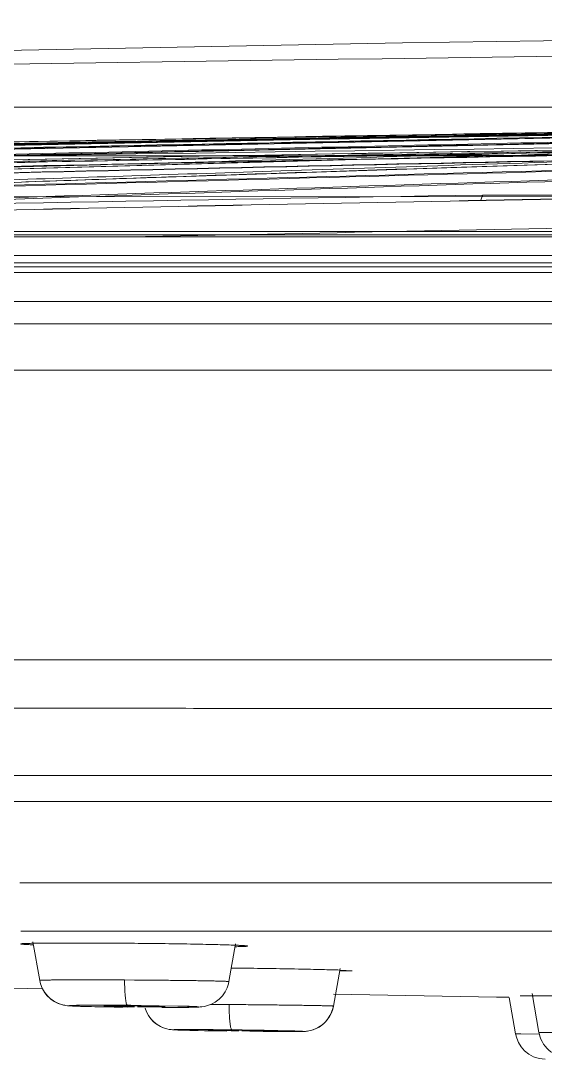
# Model space of a CAD drawing. Header units: millimetres. Extents: x 6110 to 6704, y -2661 to -1821.
# Drawn here: x 6480.657 to 6482.797, y -2151.242 to -2147.007 of the extents above; entities that cross this region are included whole.
import ezdxf

# ---------------------------------------------------------------- set-up
doc = ezdxf.new("R2010")
doc.units = ezdxf.units.MM
doc.header["$LTSCALE"] = 0.1
doc.layers.get('0').update_dxf_attribs({"lineweight": 15})

msp = doc.modelspace()

# ---------------------------------------------------------------- linework, layer by layer
for p, q in [((6483.5147, -2147.718), (6482.5437, -2147.718)), ((6483.7636, -2147.7238), (6476.6816, -2147.7265)), ((6478.9092, -2147.7259), (6486.5166, -2147.7228)), ((6518.5854, -2147.8886), (6471.5393, -2147.8886)), ((6471.7858, -2147.8806), (6489.6156, -2147.8806)), ((6471.7947, -2147.8806), (6493.7486, -2147.8806)), ((6472.0234, -2147.8807), (6492.4169, -2147.8806)), ((6474.0236, -2147.8887), (6510.2139, -2147.8887)), ((6476.5844, -2147.8686), (6483.7203, -2147.8659)), ((6486.486, -2147.8649), (6478.8313, -2147.8681)), ((6493.6696, -2147.965), (6471.7803, -2147.965)), ((6483.7902, -2148.0104), (6476.5264, -2148.0104)), ((6478.7636, -2148.0104), (6483.8046, -2148.0106)), ((6471.9823, -2148.0341), (6483.8059, -2148.0342)), ((6472.1069, -2148.1525), (6483.8147, -2148.1525)), ((6480.6674, -2148.2434), (6480.1298, -2148.2435)), ((6480.7329, -2148.2434), (6480.6674, -2148.2434)), ((6480.9481, -2148.2434), (6480.7329, -2148.2434)), ((6481.0952, -2148.2434), (6480.9481, -2148.2434)), ((6481.1662, -2148.2434), (6481.0952, -2148.2434)), ((6481.2605, -2148.2434), (6481.1662, -2148.2434)), ((6481.4991, -2148.2434), (6481.2605, -2148.2434)), ((6481.5665, -2148.2434), (6481.4991, -2148.2434)), ((6481.8271, -2148.2434), (6481.5665, -2148.2434)), ((6481.9944, -2148.2435), (6481.8271, -2148.2434)), ((6483.1617, -2148.2435), (6481.9944, -2148.2435)), ((6483.6561, -2148.4318), (6476.625, -2148.4326)), ((6492.2779, -2149.613), (6474.7672, -2149.6131)), ((6492.2683, -2150.085), (6478.1674, -2150.085)), ((6470.9189, -2150.1913), (6519.206, -2150.1913)), ((6480.9915, -2150.5228), (6480.6527, -2150.5227)), ((6481.0781, -2150.5228), (6480.9915, -2150.5228)), ((6481.1169, -2150.5228), (6481.0781, -2150.5228)), ((6481.2426, -2150.5228), (6481.1169, -2150.5228)), ((6481.5283, -2150.5228), (6481.2426, -2150.5228)), ((6481.5816, -2150.5228), (6481.5283, -2150.5228)), ((6481.6317, -2150.5229), (6481.5816, -2150.5228)), ((6482.0048, -2150.5229), (6481.6317, -2150.5229)), ((6482.0554, -2150.5229), (6482.0048, -2150.5229)), ((6484.9097, -2150.5233), (6482.0554, -2150.5229)), ((6480.6567, -2150.72), (6480.7302, -2150.72)), ((6480.7302, -2150.72), (6481.12, -2150.7201)), ((6481.12, -2150.7201), (6481.2296, -2150.7201)), ((6481.2296, -2150.7201), (6481.5819, -2150.7202)), ((6481.5819, -2150.7202), (6482.5454, -2150.7203)), ((6482.5454, -2150.7203), (6482.5967, -2150.7203)), ((6482.5967, -2150.7203), (6482.6413, -2150.7203)), ((6482.6413, -2150.7203), (6482.6927, -2150.7203)), ((6482.6927, -2150.7203), (6482.7108, -2150.7203)), ((6482.7108, -2150.7203), (6482.9367, -2150.7204)), ((6480.7341, -2150.9206), (6480.7064, -2150.7633)), ((6481.5062, -2150.9255), (6481.5333, -2150.772)), ((6481.547, -2150.8706), (6481.5158, -2150.8702)), ((6481.9324, -2151.0254), (6481.9593, -2150.8725)), ((6481.959, -2150.8827), (6482.0086, -2150.8812)), ((6482.0086, -2150.8812), (6481.9593, -2150.8785)), ((6479.8973, -2150.9391), (6480.7457, -2150.9547)), ((6480.7341, -2150.9206), (6480.7341, -2150.9206)), ((6481.1206, -2150.9192), (6481.0804, -2150.9189)), ((6481.9333, -2150.9767), (6482.5981, -2150.9889)), ((6482.771, -2151.133), (6482.743, -2150.9744)), ((6481.0763, -2151.0242), (6480.9982, -2151.0248)), ((6481.1206, -2151.0245), (6481.1084, -2151.0244)), ((6481.2972, -2151.0251), (6481.1474, -2151.0227)), ((6481.5069, -2151.019), (6481.4325, -2151.0185)), ((6481.5469, -2151.0194), (6481.5069, -2151.019)), ((6482.607, -2150.9891), (6482.5982, -2150.989)), ((6482.5982, -2150.989), (6482.6068, -2150.9891)), ((6482.6068, -2150.9891), (6482.6477, -2150.9897)), ((6482.6476, -2150.9897), (6482.607, -2150.9891)), ((6482.6754, -2151.1389), (6482.6493, -2150.991)), ((6482.7431, -2150.9833), (6482.6938, -2150.9831)), ((6482.6938, -2150.9831), (6482.7436, -2150.9845)), ((6480.9397, -2151.0275), (6481.0905, -2151.0299)), ((6480.9982, -2151.0248), (6480.9956, -2151.0252)), ((6481.1462, -2151.0284), (6481.1327, -2151.0283)), ((6481.1529, -2151.0249), (6481.2456, -2151.0275)), ((6481.1783, -2151.0645), (6481.1881, -2151.0777)), ((6481.1881, -2151.0777), (6481.199, -2151.0891)), ((6481.1903, -2151.0802), (6481.2017, -2151.0915)), ((6481.2232, -2151.1064), (6481.2357, -2151.1125)), ((6481.227, -2151.1084), (6481.2399, -2151.1141)), ((6481.2399, -2151.1141), (6481.2523, -2151.118)), ((6481.3366, -2151.1242), (6481.3573, -2151.1247)), ((6481.3573, -2151.1247), (6481.3804, -2151.1252)), ((6481.3804, -2151.1252), (6481.4063, -2151.1258)), ((6481.4063, -2151.1258), (6481.4346, -2151.1263)), ((6481.4246, -2151.1235), (6481.4219, -2151.1237)), ((6481.4219, -2151.1237), (6481.5159, -2151.1261)), ((6481.5031, -2151.1236), (6481.4246, -2151.1235)), ((6481.4346, -2151.1263), (6481.4652, -2151.1268)), ((6481.4652, -2151.1268), (6481.4977, -2151.1273)), ((6481.5469, -2151.1241), (6481.5353, -2151.1239)), ((6481.6719, -2151.1269), (6481.5717, -2151.1244)), ((6481.5908, -2151.1271), (6481.6591, -2151.1273)), ((6481.6591, -2151.1273), (6481.6693, -2151.1272)), ((6481.6693, -2151.1272), (6481.6719, -2151.1269)), ((6481.7545, -2151.1297), (6481.7654, -2151.1296)), ((6481.7591, -2151.1297), (6481.7754, -2151.1296)), ((6481.775, -2151.1296), (6481.7888, -2151.1295)), ((6481.7754, -2151.1296), (6481.7825, -2151.1296)), ((6481.7836, -2151.1296), (6481.7944, -2151.1294)), ((6481.791, -2151.1295), (6481.7993, -2151.1294)), ((6481.7974, -2151.1294), (6481.8037, -2151.1293)), ((6482.6795, -2151.1389), (6482.6754, -2151.1389)), ((6482.6967, -2151.1391), (6482.6795, -2151.1389)), ((6482.7723, -2151.1399), (6482.6967, -2151.1391)), ((6482.9171, -2151.1339), (6482.7711, -2151.133)), ((6482.7722, -2151.2394), (6482.7964, -2151.2422))]:
    msp.add_line(p, q)
for points in [[(6489.9319, -2147.0072), (6486.0496, -2147.0429), (6482.2141, -2147.0975), (6478.4684, -2147.1693), (6474.8402, -2147.2562)], [(6491.2668, -2147.3801), (6488.6883, -2147.4067), (6485.9738, -2147.4475), (6483.1232, -2147.5018), (6480.1365, -2147.568), (6477.0138, -2147.6434), (6473.755, -2147.7246)], [(6490.617, -2147.3818), (6488.1396, -2147.4052), (6485.5392, -2147.4401), (6482.8158, -2147.4866), (6479.9694, -2147.5441), (6476.9999, -2147.612), (6473.9075, -2147.6891)], [(6492.0319, -2147.3786), (6489.7715, -2147.4045), (6487.3918, -2147.4449), (6484.8929, -2147.4989), (6482.2746, -2147.5655), (6479.5371, -2147.6423), (6476.6803, -2147.7266)], [(6492.4505, -2147.3779), (6490.6938, -2147.3991), (6488.8549, -2147.4313), (6486.9338, -2147.4744), (6484.9305, -2147.5281), (6482.8451, -2147.5915), (6480.6776, -2147.6637)], [(6489.5015, -2147.3852), (6486.569, -2147.4121), (6483.6333, -2147.4503), (6480.6945, -2147.4998), (6477.7525, -2147.5606), (6474.8074, -2147.6327), (6471.8593, -2147.7161)], [(6489.5359, -2147.3851), (6486.6001, -2147.412), (6483.6606, -2147.4502), (6480.7172, -2147.4996), (6477.77, -2147.5604), (6474.8192, -2147.6326), (6471.8647, -2147.7161)], [(6489.9006, -2147.3839), (6487.1162, -2147.4094), (6484.2581, -2147.4465), (6481.3265, -2147.4956), (6478.3213, -2147.5569), (6475.2426, -2147.6308), (6472.0905, -2147.7174)], [(6490.1023, -2147.3833), (6487.4503, -2147.4076), (6484.6681, -2147.4437), (6481.7556, -2147.4923), (6478.713, -2147.554), (6475.5402, -2147.6293), (6472.2373, -2147.7182)], [(6489.4941, -2147.3853), (6486.3215, -2147.4148), (6483.2415, -2147.4561), (6480.2541, -2147.5079), (6477.3594, -2147.5691), (6474.5575, -2147.6389)], [(6480.7342, -2150.9206), (6480.7376, -2150.9349), (6480.744, -2150.9517), (6480.7529, -2150.9676), (6480.7639, -2150.9821), (6480.7768, -2150.9946), (6480.7907, -2151.0047), (6480.8053, -2151.0127), (6480.8191, -2151.0181), (6480.8312, -2151.0213), (6480.8409, -2151.0231), (6480.8474, -2151.0239), (6480.8526, -2151.0243), (6480.8576, -2151.0247), (6480.8627, -2151.025), (6480.8685, -2151.0253), (6480.875, -2151.0256), (6480.8825, -2151.0259), (6480.8908, -2151.0262), (6480.9001, -2151.0265), (6480.9103, -2151.0268)], [(6481.3529, -2151.0304), (6481.362, -2151.0302), (6481.3699, -2151.03), (6481.3766, -2151.0298), (6481.3828, -2151.0295), (6481.3886, -2151.0291), (6481.3957, -2151.0284), (6481.4062, -2151.0268), (6481.4193, -2151.0235), (6481.4345, -2151.0178), (6481.4506, -2151.009), (6481.4659, -2150.9974), (6481.4795, -2150.9833), (6481.4906, -2150.9676), (6481.4988, -2150.951), (6481.5042, -2150.9347), (6481.5061, -2150.9255)], [(6480.7456, -2150.9547), (6480.7539, -2150.9692), (6480.7656, -2150.9839), (6480.7792, -2150.9966), (6480.7938, -2151.0066), (6480.809, -2151.0143), (6480.823, -2151.0192), (6480.8343, -2151.0219), (6480.8366, -2151.0223)], [(6480.9103, -2151.0268), (6480.9213, -2151.0271), (6480.9332, -2151.0274), (6480.9458, -2151.0277), (6480.9592, -2151.028), (6480.9735, -2151.0283), (6480.9885, -2151.0285), (6481.0043, -2151.0288), (6481.0207, -2151.0291), (6481.0378, -2151.0293), (6481.0555, -2151.0296), (6481.0738, -2151.0298)], [(6481.1643, -2151.0344), (6481.1701, -2151.0495), (6481.1783, -2151.0645)], [(6481.1712, -2151.0519), (6481.18, -2151.067), (6481.1903, -2151.0802)], [(6481.2328, -2151.031), (6481.2523, -2151.031), (6481.2706, -2151.031), (6481.2876, -2151.031), (6481.3034, -2151.0309), (6481.3178, -2151.0308), (6481.3309, -2151.0307)], [(6481.3309, -2151.0307), (6481.3426, -2151.0306), (6481.3529, -2151.0304)], [(6481.8029, -2151.1293), (6481.808, -2151.1291), (6481.8128, -2151.1289), (6481.8186, -2151.1285), (6481.8273, -2151.1275), (6481.8378, -2151.1255), (6481.8494, -2151.1221), (6481.8617, -2151.1172), (6481.8737, -2151.1108), (6481.8855, -2151.1028), (6481.8967, -2151.093), (6481.9071, -2151.0814), (6481.9163, -2151.0681), (6481.9239, -2151.0534), (6481.9296, -2151.0374), (6481.9323, -2151.0254)], [(6481.8037, -2151.1293), (6481.8077, -2151.1292), (6481.8117, -2151.129), (6481.8165, -2151.1287), (6481.8229, -2151.1281), (6481.8325, -2151.1266), (6481.8438, -2151.1239), (6481.8553, -2151.12), (6481.8671, -2151.1145), (6481.8787, -2151.1076), (6481.8899, -2151.0992), (6481.9004, -2151.0891), (6481.9101, -2151.0775), (6481.9184, -2151.0644), (6481.9252, -2151.0501), (6481.9302, -2151.0349), (6481.9323, -2151.0254)], [(6481.199, -2151.0891), (6481.2107, -2151.0986), (6481.2232, -2151.1064)], [(6481.2017, -2151.0915), (6481.214, -2151.1008), (6481.227, -2151.1084)], [(6481.2523, -2151.118), (6481.2629, -2151.1203), (6481.2702, -2151.1213), (6481.2756, -2151.1219), (6481.2797, -2151.1222), (6481.2833, -2151.1224), (6481.2874, -2151.1226), (6481.2921, -2151.1228), (6481.2974, -2151.123), (6481.3036, -2151.1233), (6481.3106, -2151.1235), (6481.3185, -2151.1237), (6481.3272, -2151.124), (6481.3366, -2151.1242)], [(6481.646, -2151.1291), (6481.6648, -2151.1292), (6481.6825, -2151.1294), (6481.6992, -2151.1295), (6481.7148, -2151.1296), (6481.7292, -2151.1296), (6481.7425, -2151.1297), (6481.7545, -2151.1297)], [(6482.6754, -2151.1387), (6482.68, -2151.1567), (6482.6875, -2151.1745), (6482.6981, -2151.1916), (6482.7121, -2151.2074), (6482.7291, -2151.2211)], [(6482.7711, -2151.133), (6482.7717, -2151.1363), (6482.7748, -2151.1484), (6482.779, -2151.1598), (6482.7841, -2151.1704), (6482.79, -2151.1803), (6482.7967, -2151.1895), (6482.804, -2151.1978), (6482.8117, -2151.2052), (6482.8199, -2151.2118), (6482.8284, -2151.2176), (6482.8371, -2151.2225), (6482.8458, -2151.2266), (6482.8545, -2151.2298), (6482.863, -2151.2324), (6482.8712, -2151.2342), (6482.8784, -2151.2353), (6482.8836, -2151.2359), (6482.8874, -2151.2361), (6482.8896, -2151.2363), (6482.8911, -2151.2363), (6482.8927, -2151.2364), (6482.8963, -2151.2365)], [(6482.7291, -2151.2211), (6482.7492, -2151.232), (6482.7722, -2151.2394)]]:
    msp.add_lwpolyline(points)
for centre, radius, start, end in [((6495.1473, -2919.2483), 771.8113, 90.4170255, 91.7289886), ((6495.1277, -2917.65), 770.2129, 90.4180088, 91.7305396), ((6495.0617, -3061.0105), 913.5665, 90.6755085, 91.3268243), ((6495.2117, -2919.4962), 771.8822, 90.9403695, 91.2068226), ((6500.282, -3078.9824), 931.4117, 91.0315391, 91.3218266), ((6500.3791, -3083.3516), 935.7816, 91.0326652, 91.3215972), ((6500.569, -3090.6374), 942.9499, 91.045131, 91.183376), ((6480.834, -2182.0188), 31.2507, 89.47457, 89.60494), ((6482.1503, -2150.9081), 1.07, 180.5781, 182.023), ((6480.9782, -2165.0271), 14.0054, 89.53448, 90.12973), ((6481.0466, -2158.7973), 7.7732, 89.54416, 89.78092), ((6480.9535, -2168.634), 17.6124, 89.36902, 89.5493), ((6481.0438, -2159.1929), 8.1688, 89.23454, 89.46124), ((6482.5763, -2151.013), 1.0694, 180.3231, 181.8066), ((6482.0883, -2211.5009), 60.5212, 89.207481, 89.380077), ((6481.1971, -2142.8824), 8.1462, 269.2494, 269.46165), ((6481.2928, -2168.8178), 17.6969, 89.2707, 89.76211), ((6481.3963, -2162.6702), 11.5471, 89.31054, 89.47031), ((6481.7032, -2139.0722), 12.0554, 269.10965, 269.25725), ((6481.2065, -2177.2074), 26.087, 89.19402, 89.31563), ((6481.3895, -2163.2613), 12.1383, 89.13973, 89.25686), ((6481.6975, -2139.5805), 11.5471, 269.31054, 269.47031), ((6481.2687, -2172.7408), 21.6199, 88.7903, 89.19244)]:
    msp.add_arc(centre, radius, start, end)
for points, knots in [([(6472.0747, -2147.3586), (6475.9053, -2147.2626), (6483.5676, -2147.1187), (6495.0629, -2147.0467), (6506.5582, -2147.1187), (6514.2206, -2147.2627), (6518.0511, -2147.3586)], [0, 0, 0, 0, 0.25, 0.5, 0.75, 1, 1, 1, 1]), ([(6471.3147, -2147.3571), (6471.3153, -2147.3571), (6471.3178, -2147.3571), (6471.3233, -2147.3571), (6471.3326, -2147.3572), (6471.3523, -2147.3572), (6471.3862, -2147.3573), (6471.4652, -2147.3574), (6471.6008, -2147.3577), (6471.7606, -2147.358), (6471.9178, -2147.3583), (6472.0592, -2147.3585), (6472.2241, -2147.3588), (6472.4271, -2147.3592), (6472.6897, -2147.3595), (6472.9566, -2147.3597), (6473.2188, -2147.3599), (6473.4596, -2147.3601), (6473.7342, -2147.3602), (6474.1759, -2147.3604), (6474.8284, -2147.3606), (6475.7255, -2147.3607), (6476.7659, -2147.3607), (6477.9322, -2147.3605), (6479.1997, -2147.3602), (6481.0221, -2147.3601), (6482.9046, -2147.3598), (6484.8313, -2147.3594), (6486.3092, -2147.3592), (6487.7989, -2147.3592), (6489.2975, -2147.3593), (6490.804, -2147.3598), (6492.2685, -2147.3605), (6493.6886, -2147.3614), (6494.6042, -2147.3618), (6495.0622, -2147.3619)], [0, 0, 0, 0, 0.000078, 0.000312, 0.000702, 0.001247, 0.002806, 0.004989, 0.011227, 0.019924, 0.025187, 0.031083, 0.037783, 0.046023, 0.056721, 0.070956, 0.07975, 0.089844, 0.10137, 0.114443, 0.145647, 0.183798, 0.227763, 0.277088, 0.331133, 0.387887, 0.507311, 0.568943, 0.631279, 0.694023, 0.75713, 0.820596, 0.884336, 0.942135, 1, 1, 1, 1]), ([(6495.0625, -2147.3609), (6494.9128, -2147.3609), (6494.6141, -2147.3608), (6494.1649, -2147.3607), (6493.7152, -2147.3604), (6493.2682, -2147.3602), (6492.8279, -2147.36), (6492.3924, -2147.3598), (6491.9512, -2147.3597), (6491.4904, -2147.3595), (6490.9953, -2147.3594), (6490.4517, -2147.3593), (6489.846, -2147.3592), (6489.1662, -2147.3592), (6488.401, -2147.3592), (6487.5409, -2147.3592), (6486.5785, -2147.3592), (6485.5025, -2147.3593), (6484.3011, -2147.3595), (6482.988, -2147.3597), (6481.6423, -2147.3599), (6480.3666, -2147.3602), (6479.2335, -2147.3604), (6478.2439, -2147.3605), (6477.3688, -2147.3606), (6476.5844, -2147.3606), (6475.8783, -2147.3606), (6475.2441, -2147.3606), (6474.674, -2147.3605), (6474.1587, -2147.3604), (6473.6909, -2147.3601), (6473.2697, -2147.36), (6472.8989, -2147.3598), (6472.581, -2147.3594), (6472.3127, -2147.359), (6472.1493, -2147.3587), (6472.0747, -2147.3586)], [0, 0, 0, 0, 0.019536, 0.038982, 0.058621, 0.078223, 0.09732, 0.11608, 0.135062, 0.154893, 0.176221, 0.199673, 0.22584, 0.25526, 0.288397, 0.325695, 0.367502, 0.413999, 0.466116, 0.524291, 0.585359, 0.641741, 0.690769, 0.733236, 0.770895, 0.804967, 0.835605, 0.86304, 0.887734, 0.910011, 0.930285, 0.948779, 0.964986, 0.978676, 0.99027, 1, 1, 1, 1]), ([(6490.3906, -2147.3824), (6488.2247, -2147.3987), (6484.086, -2147.4513), (6478.1685, -2147.5761), (6474.4169, -2147.6735), (6472.6376, -2147.7206)], [0, 0, 0, 0, 0.365951, 0.699282, 1, 1, 1, 1]), ([(6473.6258, -2147.7243), (6474.0915, -2147.7127), (6475.0233, -2147.6892), (6476.4767, -2147.6527), (6477.9865, -2147.615), (6479.6086, -2147.5754), (6481.2875, -2147.5361), (6483.0797, -2147.497), (6484.9291, -2147.4606), (6486.892, -2147.4274), (6488.9116, -2147.3999), (6490.2957, -2147.3862), (6490.9878, -2147.3808)], [0, 0, 0, 0, 0.08048, 0.161025, 0.251157, 0.341392, 0.441323, 0.541288, 0.651081, 0.760873, 0.880434, 1, 1, 1, 1]), ([(6491.267, -2147.3801), (6490.5651, -2147.3855), (6489.1614, -2147.3991), (6487.1148, -2147.4268), (6485.1273, -2147.4603), (6483.2581, -2147.497), (6481.4486, -2147.5364), (6479.757, -2147.5759), (6478.1249, -2147.6155), (6476.6098, -2147.6532), (6475.1535, -2147.6897), (6474.2213, -2147.7129), (6473.7554, -2147.7245)], [0, 0, 0, 0, 0.120226, 0.240446, 0.350569, 0.460687, 0.560657, 0.660585, 0.75049, 0.840289, 0.920178, 1, 1, 1, 1]), ([(6473.9077, -2147.689), (6475.5954, -2147.6453), (6479.1395, -2147.5564), (6484.7092, -2147.4441), (6488.5916, -2147.3967), (6490.6172, -2147.3818)], [0, 0, 0, 0, 0.303056, 0.636386, 1, 1, 1, 1]), ([(6476.6816, -2147.7265), (6477.0241, -2147.7164), (6477.7882, -2147.6936), (6479.0132, -2147.6578), (6480.4111, -2147.6174), (6481.9541, -2147.5743), (6483.6572, -2147.5291), (6485.5208, -2147.4834), (6487.5473, -2147.4401), (6489.736, -2147.4028), (6491.2489, -2147.3853), (6492.0322, -2147.3786)], [0, 0, 0, 0, 0.066948, 0.149355, 0.239448, 0.340177, 0.450927, 0.572318, 0.704391, 0.846952, 1, 1, 1, 1]), ([(6478.5772, -2147.7261), (6478.6728, -2147.7222), (6478.8801, -2147.7143), (6479.2171, -2147.7024), (6479.6069, -2147.6889), (6480.0554, -2147.6739), (6480.5625, -2147.6575), (6481.1238, -2147.6393), (6481.7426, -2147.6185), (6482.4414, -2147.5952), (6483.236, -2147.5709), (6484.1401, -2147.543), (6485.1508, -2147.5142), (6486.2788, -2147.4838), (6487.5312, -2147.4531), (6488.9209, -2147.4235), (6490.4622, -2147.397), (6491.5417, -2147.3838), (6492.1089, -2147.3784)], [0, 0, 0, 0, 0.021189, 0.04597, 0.074744, 0.107634, 0.145422, 0.187186, 0.232097, 0.282629, 0.342156, 0.408281, 0.483095, 0.566222, 0.658368, 0.760734, 0.874289, 1, 1, 1, 1]), ([(6478.9092, -2147.7259), (6479.0035, -2147.722), (6479.2097, -2147.7268), (6479.546, -2147.7251), (6479.9393, -2147.7127), (6480.3736, -2147.6747), (6480.8306, -2147.6591), (6481.3097, -2147.6422), (6481.8359, -2147.6244), (6482.4385, -2147.6047), (6483.125, -2147.5828), (6483.8979, -2147.5591), (6484.7666, -2147.5324), (6485.7385, -2147.5052), (6486.8229, -2147.4767), (6488.0287, -2147.4481), (6489.3688, -2147.4205), (6490.858, -2147.3955), (6491.9019, -2147.3829), (6492.4509, -2147.3779)], [0, 0, 0, 0, 0.020905, 0.045625, 0.074486, 0.108011, 0.142138, 0.175725, 0.21418, 0.25873, 0.309241, 0.366286, 0.429968, 0.501698, 0.581586, 0.670189, 0.768802, 0.878424, 1, 1, 1, 1]), ([(6471.8592, -2147.7161), (6473.8234, -2147.6568), (6477.7478, -2147.5532), (6483.6288, -2147.4429), (6487.5454, -2147.3994), (6489.5015, -2147.3852)], [0, 0, 0, 0, 0.334098, 0.667429, 1, 1, 1, 1]), ([(6489.5359, -2147.3851), (6487.5774, -2147.3993), (6483.6552, -2147.4427), (6477.7647, -2147.553), (6473.8329, -2147.6567), (6471.8647, -2147.7161)], [0, 0, 0, 0, 0.332429, 0.665762, 1, 1, 1, 1]), ([(6489.7656, -2147.3844), (6487.6867, -2147.3995), (6483.6412, -2147.4465), (6477.7419, -2147.562), (6473.9216, -2147.6629), (6472.0677, -2147.7172)], [0, 0, 0, 0, 0.352331, 0.685663, 1, 1, 1, 1]), ([(6472.0905, -2147.7174), (6473.9534, -2147.6631), (6477.7952, -2147.562), (6483.7319, -2147.4461), (6487.8058, -2147.399), (6489.9006, -2147.3839)], [0, 0, 0, 0, 0.313872, 0.647204, 1, 1, 1, 1]), ([(6472.2077, -2147.718), (6474.0385, -2147.6656), (6477.8389, -2147.5656), (6483.7481, -2147.4477), (6487.8268, -2147.3993), (6489.9354, -2147.3838)], [0, 0, 0, 0, 0.309886, 0.643216, 1, 1, 1, 1]), ([(6490.1023, -2147.3833), (6487.9742, -2147.3986), (6483.8609, -2147.4472), (6477.9058, -2147.5656), (6474.0792, -2147.6658), (6472.2374, -2147.7182)], [0, 0, 0, 0, 0.357311, 0.690642, 1, 1, 1, 1]), ([(6489.8757, -2147.4561), (6487.8967, -2147.4715), (6483.9387, -2147.5167), (6478.002, -2147.6279), (6474.0446, -2147.7309), (6472.0661, -2147.7896)], [0, 0, 0, 0, 0.333299, 0.666632, 1, 1, 1, 1]), ([(6472.096, -2147.7896), (6474.0615, -2147.732), (6477.993, -2147.6277), (6483.8916, -2147.5179), (6487.8245, -2147.4711), (6489.7911, -2147.4567)], [0, 0, 0, 0, 0.33331, 0.666643, 1, 1, 1, 1]), ([(6472.2081, -2147.7906), (6474.1926, -2147.7342), (6478.1615, -2147.6288), (6484.1155, -2147.5193), (6488.085, -2147.47), (6490.0697, -2147.4556)], [0, 0, 0, 0, 0.333376, 0.666709, 1, 1, 1, 1]), ([(6489.9678, -2147.456), (6487.9977, -2147.4722), (6484.0578, -2147.5186), (6478.1489, -2147.63), (6474.2105, -2147.7322), (6472.2415, -2147.7903)], [0, 0, 0, 0, 0.333361, 0.666693, 1, 1, 1, 1]), ([(6490.5744, -2147.4538), (6488.6535, -2147.4691), (6484.7401, -2147.5158), (6478.7634, -2147.6378), (6474.7075, -2147.7371), (6472.6439, -2147.7928)], [0, 0, 0, 0, 0.321332, 0.654668, 1, 1, 1, 1]), ([(6472.6825, -2147.7925), (6474.725, -2147.7369), (6478.7397, -2147.6378), (6484.6569, -2147.5165), (6488.5319, -2147.4698), (6490.4343, -2147.4544)], [0, 0, 0, 0, 0.34523, 0.678556, 1, 1, 1, 1]), ([(6491.0414, -2147.4529), (6489.1761, -2147.4697), (6485.3817, -2147.5188), (6479.5949, -2147.6483), (6475.6732, -2147.7438), (6473.6803, -2147.7964)], [0, 0, 0, 0, 0.322266, 0.655589, 1, 1, 1, 1]), ([(6473.7036, -2147.7967), (6475.7144, -2147.7438), (6479.6708, -2147.6479), (6485.5075, -2147.5178), (6489.3338, -2147.4689), (6491.2141, -2147.4522)], [0, 0, 0, 0, 0.344551, 0.677897, 1, 1, 1, 1]), ([(6476.467, -2147.7989), (6478.2261, -2147.7443), (6481.6855, -2147.6459), (6486.7866, -2147.5164), (6490.129, -2147.4678), (6491.7708, -2147.4517)], [0, 0, 0, 0, 0.34491, 0.678234, 1, 1, 1, 1]), ([(6491.9708, -2147.451), (6490.3254, -2147.4669), (6486.9741, -2147.5152), (6481.8577, -2147.6448), (6478.3865, -2147.7439), (6476.6208, -2147.7989)], [0, 0, 0, 0, 0.321502, 0.654851, 1, 1, 1, 1]), ([(6492.1745, -2147.4509), (6490.7253, -2147.466), (6487.7725, -2147.5132), (6483.2621, -2147.6396), (6480.201, -2147.7414), (6478.6432, -2147.7986)], [0, 0, 0, 0, 0.321188, 0.654512, 1, 1, 1, 1]), ([(6478.8447, -2147.7984), (6480.4049, -2147.7408), (6483.4697, -2147.6382), (6487.9833, -2147.5119), (6490.9371, -2147.4651), (6492.3859, -2147.4504)], [0, 0, 0, 0, 0.345775, 0.679121, 1, 1, 1, 1]), ([(6484.2911, -2147.5075), (6483.6462, -2147.5233), (6482.4154, -2147.5547), (6480.66, -2147.6029), (6479.0833, -2147.6479), (6477.6852, -2147.6888), (6476.8118, -2147.7143), (6476.4045, -2147.7265)], [0, 0, 0, 0, 0.245321, 0.468131, 0.667743, 0.845069, 1, 1, 1, 1]), ([(6483.8114, -2147.5571), (6483.6351, -2147.5572), (6482.5016, -2147.5574), (6480.9116, -2147.5576), (6479.0619, -2147.5578), (6477.414, -2147.5582), (6475.9139, -2147.5583), (6474.5973, -2147.5581), (6473.9304, -2147.5579), (6473.4794, -2147.5578), (6473.1997, -2147.5576), (6472.9552, -2147.5575), (6472.6896, -2147.5573), (6472.4199, -2147.557), (6472.1552, -2147.5567), (6471.9513, -2147.5564), (6471.7861, -2147.556), (6471.6447, -2147.5558), (6471.4876, -2147.5555), (6471.3278, -2147.5552), (6471.1923, -2147.5549), (6471.1134, -2147.5547), (6471.0794, -2147.5547), (6471.0597, -2147.5546), (6471.0505, -2147.5546), (6471.0449, -2147.5546), (6471.0424, -2147.5546), (6471.0418, -2147.5546)], [0, 0, 0, 0, 0.041433, 0.266299, 0.373546, 0.475987, 0.653428, 0.725969, 0.785302, 0.810109, 0.831931, 0.850995, 0.867566, 0.894325, 0.914364, 0.929748, 0.942222, 0.953184, 0.962963, 0.979128, 0.990725, 0.994785, 0.997682, 0.998696, 0.99942, 0.999854, 1, 1, 1, 1]), ([(6495.0627, -2147.5582), (6494.6014, -2147.5582), (6493.6788, -2147.5578), (6492.248, -2147.5569), (6490.7722, -2147.5565), (6489.254, -2147.5565), (6487.7426, -2147.5565), (6486.2389, -2147.5567), (6484.7462, -2147.5569), (6482.8007, -2147.5572), (6480.8976, -2147.5575), (6479.0514, -2147.5578), (6477.7608, -2147.558), (6476.5707, -2147.5581), (6475.6558, -2147.5581), (6474.9917, -2147.5581), (6474.4309, -2147.558), (6473.8329, -2147.5578), (6473.2307, -2147.5576), (6472.7664, -2147.5573), (6472.4143, -2147.557), (6472.1482, -2147.5566), (6471.943, -2147.5563), (6471.7767, -2147.5559), (6471.6346, -2147.5557), (6471.5089, -2147.5554), (6471.3983, -2147.5552), (6471.3026, -2147.555), (6471.2221, -2147.5549), (6471.1652, -2147.5548), (6471.1277, -2147.5547), (6471.1058, -2147.5546), (6471.0873, -2147.5546), (6471.0721, -2147.5545), (6471.0615, -2147.5545), (6471.0546, -2147.5545), (6471.0506, -2147.5545), (6471.0474, -2147.5545), (6471.045, -2147.5545), (6471.0433, -2147.5545), (6471.0424, -2147.5545), (6471.0421, -2147.5545)], [0, 0, 0, 0, 0.057607, 0.115228, 0.178703, 0.241924, 0.304839, 0.367458, 0.429728, 0.491263, 0.61044, 0.667409, 0.721845, 0.771629, 0.816039, 0.836117, 0.854566, 0.886075, 0.910809, 0.929771, 0.94406, 0.954784, 0.963015, 0.969685, 0.975546, 0.98077, 0.985379, 0.989366, 0.992719, 0.995425, 0.996484, 0.997396, 0.998166, 0.998796, 0.999291, 0.999489, 0.999655, 0.999788, 0.99989, 0.99996, 1, 1, 1, 1]), ([(6482.5342, -2147.739), (6482.5348, -2147.736), (6482.5361, -2147.7307), (6482.538, -2147.7247), (6482.5398, -2147.7212), (6482.5412, -2147.7191), (6482.5428, -2147.718), (6482.5437, -2147.718)], [0, 0, 0, 0, 0.38839, 0.681059, 0.791715, 0.879667, 1, 1, 1, 1]), ([(6479.1458, -2147.9941), (6479.4686, -2147.9942), (6480.1228, -2147.9945), (6481.1153, -2147.994), (6482.1287, -2147.9941), (6482.8106, -2147.9948), (6483.1543, -2147.9952)], [0, 0, 0, 0, 0.24156, 0.489609, 0.742798, 1, 1, 1, 1]), ([(6483.8058, -2148.0341), (6482.8892, -2148.0341), (6481.2276, -2148.0341), (6478.962, -2148.0342), (6477.1231, -2148.0341), (6475.6348, -2148.034), (6474.4434, -2148.0341), (6473.5176, -2148.034), (6472.8352, -2148.0344), (6472.3509, -2148.034), (6472.0911, -2148.0332), (6471.9823, -2148.0335)], [0, 0, 0, 0, 0.232576, 0.42161, 0.57483, 0.699183, 0.799228, 0.877117, 0.934087, 0.972389, 1, 1, 1, 1]), ([(6470.9588, -2149.8123), (6471.0204, -2149.8151), (6471.1166, -2149.8184), (6471.2521, -2149.8189), (6471.3714, -2149.817), (6471.51, -2149.8143), (6471.6742, -2149.8119), (6471.8713, -2149.8104), (6472.1095, -2149.8101), (6472.3975, -2149.8106), (6472.7443, -2149.8114), (6473.157, -2149.8118), (6473.8513, -2149.8122), (6474.8971, -2149.8125), (6476.0559, -2149.8127), (6477.1092, -2149.8125), (6477.9789, -2149.812), (6478.8908, -2149.8114), (6479.8366, -2149.811), (6480.8092, -2149.811), (6481.8028, -2149.8113), (6482.813, -2149.812), (6483.8361, -2149.8126), (6484.8695, -2149.8128), (6485.911, -2149.8125), (6486.9587, -2149.8121), (6488.3647, -2149.812), (6490.1302, -2149.8121), (6491.5446, -2149.8123), (6492.2534, -2149.8125)], [0, 0, 0, 0, 0.008693, 0.013563, 0.019077, 0.025498, 0.033098, 0.042221, 0.053265, 0.066647, 0.082803, 0.102116, 0.124783, 0.180626, 0.249442, 0.288037, 0.329006, 0.371968, 0.416503, 0.462256, 0.508988, 0.556479, 0.60457, 0.653132, 0.702062, 0.751286, 0.800738, 0.900141, 1, 1, 1, 1]), ([(6480.7071, -2150.7694), (6480.7033, -2150.7694), (6480.696, -2150.7696), (6480.686, -2150.7699), (6480.6774, -2150.7702), (6480.6703, -2150.7705), (6480.6654, -2150.7708), (6480.6622, -2150.771), (6480.6604, -2150.7712), (6480.6591, -2150.7714), (6480.658, -2150.7715), (6480.6575, -2150.7717), (6480.6571, -2150.7719), (6480.6571, -2150.772)], [0, 0, 0, 0, 0.229913, 0.430923, 0.602408, 0.743753, 0.854349, 0.897942, 0.9337, 0.961643, 0.981817, 0.994359, 1, 1, 1, 1]), ([(6481.0495, -2150.7689), (6480.9824, -2150.7684), (6480.8885, -2150.768), (6480.7744, -2150.7685), (6480.7273, -2150.769), (6480.7071, -2150.7694)], [0, 0, 0, 0, 0.587752, 0.822628, 1, 1, 1, 1]), ([(6481.5336, -2150.7771), (6481.5095, -2150.7761), (6481.4528, -2150.7745), (6481.3571, -2150.7725), (6481.2435, -2150.7707), (6481.1626, -2150.7698), (6481.1206, -2150.7694)], [0, 0, 0, 0, 0.174873, 0.412277, 0.694668, 1, 1, 1, 1]), ([(6480.6571, -2150.772), (6480.6571, -2150.7721), (6480.6575, -2150.7722), (6480.658, -2150.7724), (6480.659, -2150.7726), (6480.6604, -2150.7728), (6480.6622, -2150.773), (6480.6653, -2150.7733), (6480.6703, -2150.7737), (6480.6773, -2150.7741), (6480.6859, -2150.7746), (6480.696, -2150.7751), (6480.7032, -2150.7754), (6480.707, -2150.7755)], [0, 0, 0, 0, 0.005536, 0.017943, 0.037987, 0.065812, 0.101471, 0.144986, 0.255511, 0.396894, 0.568522, 0.769768, 1, 1, 1, 1]), ([(6481.5328, -2150.7833), (6481.5366, -2150.7833), (6481.5438, -2150.7831), (6481.5537, -2150.7828), (6481.5622, -2150.7825), (6481.5692, -2150.7822), (6481.5741, -2150.7819), (6481.5773, -2150.7817), (6481.5791, -2150.7815), (6481.5805, -2150.7813), (6481.5815, -2150.7811), (6481.5821, -2150.7809), (6481.5825, -2150.7808), (6481.5825, -2150.7807)], [0, 0, 0, 0, 0.228876, 0.429173, 0.600227, 0.741377, 0.851985, 0.895711, 0.931719, 0.960026, 0.980674, 0.993789, 1, 1, 1, 1]), ([(6481.5825, -2150.7807), (6481.5825, -2150.7806), (6481.5822, -2150.7804), (6481.5817, -2150.7802), (6481.5807, -2150.78), (6481.5787, -2150.7797), (6481.5751, -2150.7793), (6481.5697, -2150.7789), (6481.5628, -2150.7784), (6481.5544, -2150.778), (6481.5445, -2150.7775), (6481.5374, -2150.7772), (6481.5336, -2150.7771)], [0, 0, 0, 0, 0.00524, 0.017152, 0.036744, 0.064195, 0.14289, 0.253225, 0.394686, 0.566696, 0.768665, 1, 1, 1, 1]), ([(6481.9593, -2150.8785), (6481.9353, -2150.8777), (6481.8786, -2150.8762), (6481.7412, -2150.8733), (6481.6278, -2150.8717), (6481.547, -2150.8706)], [0, 0, 0, 0, 0.17504, 0.412421, 1, 1, 1, 1]), ([(6481.0804, -2150.9189), (6481.0572, -2150.9188), (6481.0122, -2150.9186), (6480.9568, -2150.9185), (6480.9149, -2150.9185), (6480.8858, -2150.9185), (6480.8588, -2150.9185), (6480.834, -2150.9186), (6480.8116, -2150.9188), (6480.7918, -2150.9189), (6480.7748, -2150.9191), (6480.7624, -2150.9193), (6480.7539, -2150.9195), (6480.7487, -2150.9196), (6480.7443, -2150.9198), (6480.7407, -2150.9199), (6480.7379, -2150.9201), (6480.7361, -2150.9202), (6480.7351, -2150.9203), (6480.7345, -2150.9204), (6480.7343, -2150.9205), (6480.7341, -2150.9206), (6480.7341, -2150.9206)], [0, 0, 0, 0, 0.200139, 0.390482, 0.479554, 0.563522, 0.641747, 0.713591, 0.778431, 0.835759, 0.885134, 0.926117, 0.943323, 0.958278, 0.970963, 0.981364, 0.989469, 0.995266, 0.997297, 0.998751, 0.999635, 1, 1, 1, 1]), ([(6481.5062, -2150.9256), (6481.5062, -2150.9255), (6481.506, -2150.9254), (6481.5056, -2150.9253), (6481.505, -2150.9252), (6481.5038, -2150.9251), (6481.5016, -2150.9249), (6481.4984, -2150.9247), (6481.4942, -2150.9245), (6481.4892, -2150.9243), (6481.4833, -2150.9241), (6481.4764, -2150.9239), (6481.4688, -2150.9236), (6481.4569, -2150.9233), (6481.44, -2150.9229), (6481.4176, -2150.9225), (6481.3923, -2150.922), (6481.3643, -2150.9216), (6481.3341, -2150.9212), (6481.3017, -2150.9208), (6481.2554, -2150.9203), (6481.1948, -2150.9197), (6481.1456, -2150.9193), (6481.1206, -2150.9192)], [0, 0, 0, 0, 0.000401, 0.001355, 0.002902, 0.005047, 0.011128, 0.019578, 0.030372, 0.043483, 0.058885, 0.07655, 0.096449, 0.118543, 0.169043, 0.227487, 0.293314, 0.365946, 0.444691, 0.528796, 0.617508, 0.805361, 1, 1, 1, 1]), ([(6481.092, -2151.0222), (6481.0913, -2151.0221), (6481.0903, -2151.0209), (6481.0893, -2151.0191), (6481.088, -2151.0156), (6481.0866, -2151.0097), (6481.0851, -2151.0008), (6481.0837, -2150.9895), (6481.0821, -2150.971), (6481.0813, -2150.9562), (6481.081, -2150.9459)], [0, 0, 0, 0, 0.028466, 0.051815, 0.082485, 0.167708, 0.284734, 0.431314, 0.603796, 1, 1, 1, 1]), ([(6480.9465, -2151.0217), (6480.9399, -2151.0217), (6480.9274, -2151.0218), (6480.9097, -2151.0219), (6480.8965, -2151.0221), (6480.887, -2151.0223), (6480.8809, -2151.0224), (6480.8754, -2151.0225), (6480.8706, -2151.0227), (6480.8664, -2151.0228), (6480.863, -2151.023), (6480.8602, -2151.0232), (6480.8584, -2151.0233), (6480.8573, -2151.0235), (6480.8567, -2151.0235), (6480.8563, -2151.0236), (6480.8561, -2151.0237), (6480.856, -2151.0239), (6480.8563, -2151.024), (6480.8566, -2151.0241), (6480.8571, -2151.0242), (6480.8578, -2151.0243), (6480.8591, -2151.0245), (6480.8611, -2151.0246), (6480.8641, -2151.0249), (6480.8678, -2151.0251), (6480.8722, -2151.0253), (6480.8793, -2151.0257), (6480.8899, -2151.0261), (6480.9044, -2151.0266), (6480.9213, -2151.027), (6480.9333, -2151.0273), (6480.9397, -2151.0275)], [0, 0, 0, 0, 0.113638, 0.215175, 0.303412, 0.342274, 0.37751, 0.409025, 0.436729, 0.46053, 0.480337, 0.496077, 0.507742, 0.512048, 0.515343, 0.517635, 0.518963, 0.519573, 0.520618, 0.5226, 0.525581, 0.529575, 0.534591, 0.547699, 0.564902, 0.58613, 0.611297, 0.640315, 0.709558, 0.793156, 0.89033, 1, 1, 1, 1]), ([(6481.9324, -2151.0254), (6481.9324, -2151.0254), (6481.9321, -2151.0254), (6481.9318, -2151.0253), (6481.9312, -2151.0252), (6481.9304, -2151.0252), (6481.9293, -2151.0251), (6481.9275, -2151.025), (6481.9246, -2151.0248), (6481.9204, -2151.0247), (6481.9153, -2151.0245), (6481.9094, -2151.0243), (6481.9026, -2151.0242), (6481.8949, -2151.024), (6481.883, -2151.0237), (6481.8662, -2151.0234), (6481.8437, -2151.023), (6481.8184, -2151.0226), (6481.7905, -2151.0221), (6481.7603, -2151.0217), (6481.728, -2151.0213), (6481.6816, -2151.0207), (6481.6211, -2151.0201), (6481.5719, -2151.0196), (6481.5469, -2151.0194)], [0, 0, 0, 0, 0.000369, 0.001317, 0.002866, 0.005016, 0.007764, 0.011109, 0.019572, 0.030379, 0.043503, 0.058916, 0.076592, 0.096502, 0.118604, 0.169116, 0.227567, 0.293396, 0.366025, 0.444762, 0.528857, 0.617557, 0.805383, 1, 1, 1, 1]), ([(6480.9956, -2151.0252), (6480.9956, -2151.0252), (6480.9958, -2151.0253), (6480.9961, -2151.0254), (6480.9966, -2151.0254), (6480.9978, -2151.0256), (6480.9998, -2151.0257), (6481.0027, -2151.0259), (6481.0065, -2151.026), (6481.011, -2151.0262), (6481.0163, -2151.0264), (6481.0248, -2151.0267), (6481.0369, -2151.027), (6481.0531, -2151.0273), (6481.0712, -2151.0276), (6481.0839, -2151.0278), (6481.0904, -2151.0279)], [0, 0, 0, 0, 0.001434, 0.005008, 0.010828, 0.018886, 0.041617, 0.07299, 0.112778, 0.160748, 0.216665, 0.28019, 0.428077, 0.600376, 0.792928, 1, 1, 1, 1]), ([(6481.2456, -2151.0275), (6481.2456, -2151.0276), (6481.2454, -2151.0276), (6481.2451, -2151.0277), (6481.2445, -2151.0278), (6481.2437, -2151.0278), (6481.2427, -2151.0279), (6481.2409, -2151.028), (6481.2381, -2151.0281), (6481.2342, -2151.0282), (6481.2294, -2151.0283), (6481.2238, -2151.0284), (6481.2149, -2151.0285), (6481.2021, -2151.0285), (6481.1851, -2151.0286), (6481.1661, -2151.0285), (6481.153, -2151.0285), (6481.1462, -2151.0284)], [0, 0, 0, 0, 0.00137, 0.00487, 0.010607, 0.01858, 0.028775, 0.041172, 0.072494, 0.112382, 0.160655, 0.216966, 0.28084, 0.429366, 0.602389, 0.794889, 1, 1, 1, 1]), ([(6481.2927, -2151.0309), (6481.2993, -2151.0308), (6481.3117, -2151.0308), (6481.3292, -2151.0306), (6481.3423, -2151.0305), (6481.3517, -2151.0303), (6481.3577, -2151.0302), (6481.3631, -2151.03), (6481.3679, -2151.0299), (6481.3719, -2151.0297), (6481.3753, -2151.0296), (6481.3779, -2151.0294), (6481.3797, -2151.0293), (6481.3808, -2151.0291), (6481.3813, -2151.029), (6481.3816, -2151.0289), (6481.3819, -2151.0289), (6481.3819, -2151.0287), (6481.3816, -2151.0286), (6481.3813, -2151.0285), (6481.3807, -2151.0284), (6481.38, -2151.0283), (6481.3786, -2151.0281), (6481.3765, -2151.0279), (6481.3735, -2151.0277), (6481.3697, -2151.0275), (6481.3653, -2151.0272), (6481.358, -2151.0269), (6481.3473, -2151.0265), (6481.3327, -2151.026), (6481.3157, -2151.0255), (6481.3036, -2151.0252), (6481.2972, -2151.0251)], [0, 0, 0, 0, 0.113002, 0.213803, 0.301231, 0.339669, 0.374471, 0.405547, 0.432807, 0.456162, 0.475524, 0.490823, 0.502047, 0.506135, 0.509212, 0.511291, 0.512425, 0.513016, 0.514252, 0.516447, 0.519646, 0.523861, 0.529099, 0.542653, 0.560309, 0.581996, 0.607624, 0.637101, 0.707241, 0.791684, 0.889628, 1, 1, 1, 1]), ([(6481.5181, -2151.1223), (6481.5174, -2151.1223), (6481.5163, -2151.1211), (6481.5154, -2151.1193), (6481.5142, -2151.1159), (6481.5128, -2151.1101), (6481.5106, -2151.0969), (6481.5087, -2151.0755), (6481.5078, -2151.057), (6481.5075, -2151.0467)], [0, 0, 0, 0, 0.027812, 0.050782, 0.081097, 0.16576, 0.2825, 0.601921, 1, 1, 1, 1]), ([(6481.364, -2151.1249), (6481.3523, -2151.1246), (6481.3359, -2151.1242), (6481.3156, -2151.1236), (6481.3038, -2151.1232), (6481.2955, -2151.1229), (6481.2902, -2151.1226), (6481.2872, -2151.1225), (6481.2848, -2151.1223), (6481.2833, -2151.1222), (6481.2825, -2151.1221), (6481.2821, -2151.122), (6481.2819, -2151.122), (6481.2818, -2151.1218), (6481.282, -2151.1218), (6481.2823, -2151.1217), (6481.2828, -2151.1217), (6481.2837, -2151.1216), (6481.2854, -2151.1215), (6481.2878, -2151.1214), (6481.291, -2151.1213), (6481.2965, -2151.1212), (6481.305, -2151.1211), (6481.3171, -2151.121), (6481.3378, -2151.1209), (6481.3544, -2151.121), (6481.3663, -2151.121)], [0, 0, 0, 0, 0.210006, 0.295225, 0.366124, 0.421981, 0.444045, 0.462079, 0.476009, 0.485824, 0.489195, 0.491547, 0.492897, 0.493379, 0.494247, 0.496085, 0.498933, 0.502798, 0.51359, 0.528466, 0.547409, 0.570348, 0.627869, 0.700345, 0.787089, 1, 1, 1, 1]), ([(6481.7252, -2151.1257), (6481.7368, -2151.126), (6481.7533, -2151.1264), (6481.7737, -2151.1269), (6481.7855, -2151.1273), (6481.7938, -2151.1277), (6481.7992, -2151.1279), (6481.8022, -2151.1281), (6481.8045, -2151.1282), (6481.806, -2151.1284), (6481.8069, -2151.1285), (6481.8073, -2151.1286), (6481.8075, -2151.1286), (6481.8077, -2151.1287), (6481.8074, -2151.1288), (6481.8072, -2151.1288), (6481.8067, -2151.1289), (6481.8058, -2151.129), (6481.8041, -2151.1291), (6481.8017, -2151.1292), (6481.7986, -2151.1293), (6481.7931, -2151.1294), (6481.7846, -2151.1295), (6481.7726, -2151.1296), (6481.752, -2151.1296), (6481.7354, -2151.1296), (6481.7236, -2151.1295)], [0, 0, 0, 0, 0.210425, 0.295891, 0.367058, 0.423195, 0.445401, 0.463577, 0.477648, 0.487604, 0.491045, 0.493466, 0.494884, 0.495408, 0.496214, 0.497985, 0.500764, 0.504561, 0.515217, 0.529959, 0.54877, 0.571577, 0.62884, 0.701062, 0.787557, 1, 1, 1, 1])]:
    msp.add_open_spline(points, degree=3, knots=knots)

doc.saveas('drawing.dxf')
